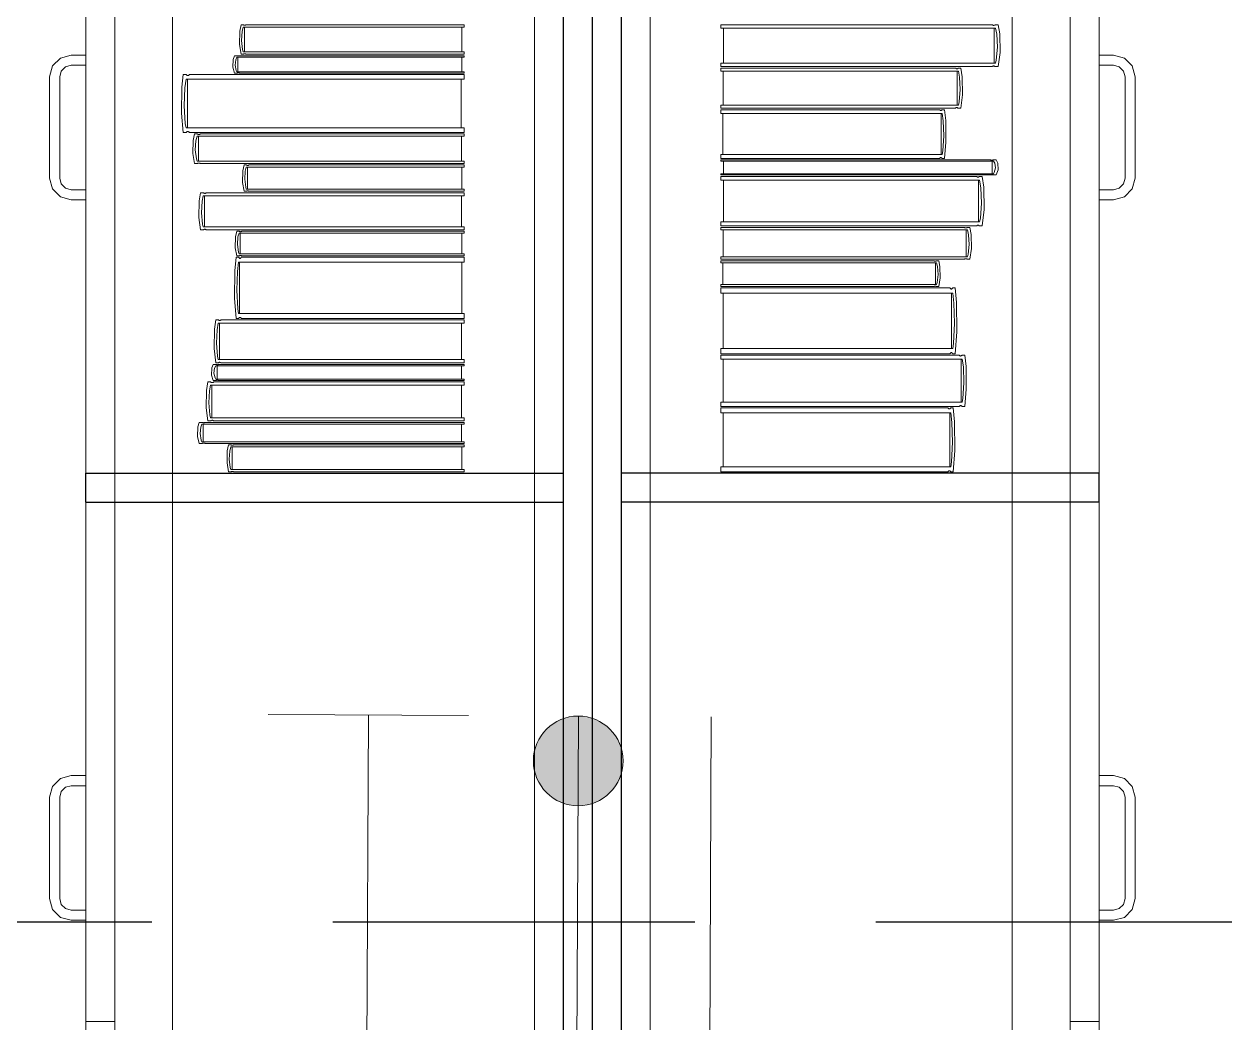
# Model space of a CAD drawing. Header units: inches. Extents: x -19 to 5698, y -728 to 92.
# Drawn here: x 105.305 to 106.135, y 30.232 to 30.922 of the extents above; entities that cross this region are included whole.
import ezdxf

# ---------------------------------------------------------------- set-up
doc = ezdxf.new("R2010")
doc.units = ezdxf.units.IN
doc.header["$MEASUREMENT"] = 0
doc.set_wipeout_variables(frame=1)
for name, pattern in [('HIDDEN', [0.375, 0.25, -0.125]), ('RAYITAS', [0.375, 0.25, -0.125]), ('Wipeout_Contour', [1, 0, -1])]:
    doc.linetypes.add(name, pattern=pattern)
for name, color, linetype, lineweight in [('00 conduct tomacorr', 120, 'HIDDEN', 30), ('T-TECHO-E', 150, 'Continuous', 20), ('TOMACORRIENTE', 22, 'RAYITAS', 9)]:
    doc.layers.add(name, color=color, linetype=linetype, lineweight=lineweight)
doc.layers.add('Interior - Mobiliario', color=7, linetype='Continuous')

# ---------------------------------------------------------------- blocks, each defined once
blk = doc.blocks.new('a')
at = {"layer": 'TOMACORRIENTE', "ltscale": 0.05}
h = blk.add_hatch(color=4, dxfattribs=at)
edge = h.paths.add_edge_path()
edge.add_arc((0, 0.0752), 0.02106, 0, 360)
at = {"layer": 'TOMACORRIENTE', "color": 4}
for p, q in [((-0.14553, 0.09625), (-0.0515, 0.09625)), ((-0.09851, 0.09625), (-0.09851, -0.09657)), ((0, 0.09625), (0, -0.09625)), ((0.06232, -0.09625), (0.06232, 0.09625))]:
    blk.add_line(p, q, dxfattribs=at)
blk.add_circle((0, 0.0752), 0.02106, dxfattribs=at)
blk = doc.blocks.new('CABLE 3FACE')
at = {"layer": 'T-TECHO-E', "rotation": 59.94170052614085}
blk.add_blockref('a', (0, 0), dxfattribs=at)

msp = doc.modelspace()

# ---------------------------------------------------------------- linework, layer by layer
at = {"layer": 'Interior - Mobiliario', "color": 175, "linetype": 'Continuous', "lineweight": 13}
for p, q in [((105.36804, 31.33165), (105.36804, 29.87165)), ((105.67804, 29.87165), (105.67804, 31.33165)), ((105.71804, 29.87165), (105.71804, 31.33165)), ((106.02804, 31.33165), (106.02804, 29.87165)), ((105.7867, 30.91937), (105.7867, 30.92169)), ((105.7867, 30.92169), (105.97419, 30.92169)), ((105.97419, 30.92169), (105.97435, 30.92153)), ((105.97621, 30.92158), (105.97631, 30.92169)), ((105.97631, 30.92169), (105.9784, 30.92169)), ((105.9784, 30.92169), (105.97944, 30.91533)), ((105.45443, 30.91717), (105.45423, 30.90805)), ((105.45527, 30.92164), (105.45443, 30.91717)), ((105.45694, 30.92164), (105.45527, 30.92164)), ((105.45571, 30.91068), (105.4561, 30.91695)), ((105.4561, 30.91695), (105.45681, 30.92001)), ((105.45681, 30.92001), (105.60938, 30.92001)), ((105.45703, 30.92156), (105.45694, 30.92164)), ((105.45722, 30.92143), (105.45703, 30.92156)), ((105.45744, 30.92135), (105.45722, 30.92143)), ((105.45766, 30.9213), (105.45744, 30.92135)), ((105.45758, 30.92001), (105.45758, 30.90289)), ((105.45789, 30.9213), (105.45766, 30.9213)), ((105.45811, 30.92133), (105.45789, 30.9213)), ((105.45833, 30.92141), (105.45811, 30.92133)), ((105.45852, 30.92153), (105.45833, 30.92141)), ((105.45865, 30.92164), (105.45852, 30.92153)), ((105.60938, 30.92164), (105.45865, 30.92164)), ((105.60784, 30.90289), (105.60784, 30.92001)), ((105.60938, 30.92001), (105.60938, 30.92164)), ((105.97648, 30.91937), (105.7867, 30.91937)), ((105.78861, 30.89501), (105.78861, 30.91937)), ((105.97435, 30.92153), (105.97459, 30.92137)), ((105.97459, 30.92137), (105.97486, 30.92126)), ((105.97486, 30.92126), (105.97514, 30.9212)), ((105.97514, 30.9212), (105.97542, 30.92121)), ((105.97542, 30.92121), (105.9757, 30.92128)), ((105.97552, 30.91937), (105.97552, 30.89501)), ((105.9757, 30.92128), (105.97596, 30.9214)), ((105.97596, 30.9214), (105.97621, 30.92158)), ((105.97736, 30.91503), (105.97648, 30.91937)), ((105.97785, 30.9061), (105.97736, 30.91503)), ((105.97944, 30.91533), (105.97968, 30.90236)), ((105.45423, 30.90805), (105.45527, 30.90126)), ((105.45635, 30.90443), (105.45571, 30.91068)), ((105.97705, 30.89721), (105.97785, 30.9061)), ((105.33054, 30.89864), (105.32505, 30.89315)), ((105.33804, 30.90065), (105.33054, 30.89864)), ((105.34804, 30.90065), (105.33804, 30.90065)), ((105.34804, 30.89365), (105.34804, 30.90065)), ((105.44989, 30.89762), (105.44969, 30.89223)), ((105.45076, 30.90026), (105.44989, 30.89762)), ((105.45248, 30.90026), (105.45076, 30.90026)), ((105.45121, 30.89379), (105.45161, 30.89749)), ((105.45161, 30.89749), (105.45234, 30.89929)), ((105.45234, 30.89929), (105.60938, 30.89929)), ((105.45257, 30.90021), (105.45248, 30.90026)), ((105.45277, 30.90014), (105.45257, 30.90021)), ((105.45299, 30.90009), (105.45277, 30.90014)), ((105.45322, 30.90006), (105.45299, 30.90009)), ((105.45314, 30.89929), (105.45314, 30.88918)), ((105.45345, 30.90006), (105.45322, 30.90006)), ((105.45368, 30.90008), (105.45345, 30.90006)), ((105.4539, 30.90012), (105.45368, 30.90008)), ((105.45411, 30.90019), (105.4539, 30.90012)), ((105.45424, 30.90026), (105.45411, 30.90019)), ((105.60938, 30.90026), (105.45424, 30.90026)), ((105.45527, 30.90126), (105.45694, 30.90126)), ((105.45681, 30.90289), (105.45635, 30.90443)), ((105.60938, 30.90289), (105.45681, 30.90289)), ((105.45694, 30.90126), (105.45707, 30.90137)), ((105.45707, 30.90137), (105.45727, 30.90148)), ((105.45727, 30.90148), (105.45748, 30.90156)), ((105.45748, 30.90156), (105.45771, 30.9016)), ((105.45771, 30.9016), (105.45794, 30.90159)), ((105.45794, 30.90159), (105.45816, 30.90155)), ((105.45816, 30.90155), (105.45837, 30.90146)), ((105.45837, 30.90146), (105.45856, 30.90134)), ((105.45856, 30.90134), (105.45865, 30.90126)), ((105.45865, 30.90126), (105.60938, 30.90126)), ((105.6078, 30.88918), (105.6078, 30.89929)), ((105.60938, 30.90126), (105.60938, 30.90289)), ((105.60938, 30.89929), (105.60938, 30.90026)), ((105.97648, 30.89501), (105.97705, 30.89721)), ((105.97968, 30.90236), (105.9784, 30.89269)), ((106.04804, 30.90065), (106.05804, 30.90065)), ((106.04804, 30.89365), (106.04804, 30.90065)), ((106.05804, 30.90065), (106.06554, 30.89864)), ((106.06554, 30.89864), (106.07103, 30.89315)), ((105.32505, 30.89315), (105.32304, 30.88565)), ((105.33004, 30.88565), (105.33111, 30.88965)), ((105.33111, 30.88965), (105.33404, 30.89258)), ((105.33404, 30.89258), (105.33804, 30.89365)), ((105.33804, 30.89365), (105.34804, 30.89365)), ((105.44969, 30.89223), (105.45076, 30.88822)), ((105.45187, 30.89009), (105.45121, 30.89379)), ((105.45234, 30.88918), (105.45187, 30.89009)), ((105.60938, 30.88918), (105.45234, 30.88918)), ((105.60938, 30.88822), (105.60938, 30.88918)), ((105.7867, 30.89269), (105.7867, 30.89501)), ((105.7867, 30.89501), (105.97648, 30.89501)), ((105.97419, 30.89269), (105.7867, 30.89269)), ((105.7867, 30.88947), (105.7867, 30.89169)), ((105.7867, 30.89169), (105.94887, 30.89169)), ((105.95085, 30.88947), (105.7867, 30.88947)), ((105.78835, 30.86617), (105.78835, 30.88947)), ((105.94887, 30.89169), (105.94901, 30.89154)), ((105.94901, 30.89154), (105.94922, 30.89138)), ((105.94922, 30.89138), (105.94945, 30.89127)), ((105.94945, 30.89127), (105.94969, 30.89122)), ((105.94969, 30.89122), (105.94994, 30.89123)), ((105.94994, 30.89123), (105.95018, 30.89129)), ((105.95002, 30.88947), (105.95002, 30.86617)), ((105.95018, 30.89129), (105.95041, 30.89141)), ((105.95041, 30.89141), (105.95062, 30.89158)), ((105.95062, 30.89158), (105.95071, 30.89169)), ((105.95071, 30.89169), (105.95251, 30.89169)), ((105.95161, 30.88531), (105.95085, 30.88947)), ((105.95251, 30.89169), (105.95342, 30.8856)), ((105.9743, 30.8928), (105.97419, 30.89269)), ((105.97454, 30.89298), (105.9743, 30.8928)), ((105.9748, 30.8931), (105.97454, 30.89298)), ((105.97508, 30.89316), (105.9748, 30.8931)), ((105.97536, 30.89317), (105.97508, 30.89316)), ((105.97564, 30.89312), (105.97536, 30.89317)), ((105.97591, 30.89301), (105.97564, 30.89312)), ((105.97615, 30.89284), (105.97591, 30.89301)), ((105.97631, 30.89269), (105.97615, 30.89284)), ((105.9784, 30.89269), (105.97631, 30.89269)), ((106.05804, 30.89365), (106.04804, 30.89365)), ((106.06204, 30.89258), (106.05804, 30.89365)), ((106.06497, 30.88965), (106.06204, 30.89258)), ((106.06604, 30.88565), (106.06497, 30.88965)), ((106.07103, 30.89315), (106.07304, 30.88565)), ((105.32304, 30.88565), (105.32304, 30.81565)), ((105.33004, 30.81565), (105.33004, 30.88565)), ((105.41537, 30.88722), (105.41431, 30.87843)), ((105.41748, 30.88722), (105.41537, 30.88722)), ((105.41642, 30.87802), (105.41731, 30.88401)), ((105.41731, 30.88401), (105.60938, 30.88401)), ((105.41759, 30.88706), (105.41748, 30.88722)), ((105.41783, 30.88682), (105.41759, 30.88706)), ((105.4181, 30.88665), (105.41783, 30.88682)), ((105.41838, 30.88656), (105.4181, 30.88665)), ((105.41828, 30.88401), (105.41828, 30.85037)), ((105.41867, 30.88655), (105.41838, 30.88656)), ((105.41895, 30.88662), (105.41867, 30.88655)), ((105.41922, 30.88677), (105.41895, 30.88662)), ((105.41947, 30.887), (105.41922, 30.88677)), ((105.41963, 30.88722), (105.41947, 30.887)), ((105.60938, 30.88722), (105.41963, 30.88722)), ((105.45076, 30.88822), (105.45248, 30.88822)), ((105.45248, 30.88822), (105.45261, 30.88828)), ((105.45261, 30.88828), (105.45282, 30.88835)), ((105.45282, 30.88835), (105.45304, 30.8884)), ((105.45304, 30.8884), (105.45327, 30.88842)), ((105.45327, 30.88842), (105.4535, 30.88842)), ((105.4535, 30.88842), (105.45373, 30.88839)), ((105.45373, 30.88839), (105.45395, 30.88834)), ((105.45395, 30.88834), (105.45415, 30.88827)), ((105.45415, 30.88827), (105.45424, 30.88822)), ((105.45424, 30.88822), (105.60938, 30.88822)), ((105.60744, 30.85037), (105.60744, 30.88401)), ((105.60938, 30.88401), (105.60938, 30.88722)), ((105.95204, 30.87678), (105.95161, 30.88531)), ((105.95342, 30.8856), (105.95362, 30.8732)), ((106.06604, 30.81565), (106.06604, 30.88565)), ((106.07304, 30.88565), (106.07304, 30.81565)), ((105.41431, 30.87843), (105.41407, 30.86052)), ((105.41593, 30.86569), (105.41642, 30.87802)), ((105.95134, 30.86827), (105.95204, 30.87678)), ((105.95362, 30.8732), (105.95251, 30.86395)), ((105.41674, 30.85341), (105.41593, 30.86569)), ((105.7867, 30.86395), (105.7867, 30.86617)), ((105.7867, 30.86617), (105.95085, 30.86617)), ((105.94887, 30.86395), (105.7867, 30.86395)), ((105.94896, 30.86406), (105.94887, 30.86395)), ((105.94917, 30.86423), (105.94896, 30.86406)), ((105.9494, 30.86434), (105.94917, 30.86423)), ((105.94964, 30.86441), (105.9494, 30.86434)), ((105.94989, 30.86441), (105.94964, 30.86441)), ((105.95013, 30.86436), (105.94989, 30.86441)), ((105.95036, 30.86426), (105.95013, 30.86436)), ((105.95057, 30.8641), (105.95036, 30.86426)), ((105.95071, 30.86395), (105.95057, 30.8641)), ((105.95251, 30.86395), (105.95071, 30.86395)), ((105.95085, 30.86617), (105.95134, 30.86827)), ((105.41407, 30.86052), (105.41537, 30.84717)), ((105.7867, 30.86025), (105.7867, 30.86295)), ((105.7867, 30.86295), (105.93787, 30.86295)), ((105.93972, 30.86025), (105.7867, 30.86025)), ((105.78824, 30.83194), (105.78824, 30.86025)), ((105.93787, 30.86295), (105.938, 30.86277)), ((105.938, 30.86277), (105.9382, 30.86258)), ((105.9382, 30.86258), (105.93841, 30.86245)), ((105.93841, 30.86245), (105.93864, 30.86239)), ((105.93864, 30.86239), (105.93887, 30.86239)), ((105.93887, 30.86239), (105.93909, 30.86247)), ((105.93894, 30.86025), (105.93894, 30.83194)), ((105.93909, 30.86247), (105.9393, 30.86261)), ((105.9393, 30.86261), (105.9395, 30.86282)), ((105.9395, 30.86282), (105.93958, 30.86295)), ((105.93958, 30.86295), (105.94126, 30.86295)), ((105.94043, 30.85521), (105.93972, 30.86025)), ((105.94126, 30.86295), (105.94211, 30.85556)), ((105.94211, 30.85556), (105.9423, 30.84049)), ((105.41537, 30.84717), (105.41748, 30.84717)), ((105.41731, 30.85037), (105.41674, 30.85341)), ((105.60938, 30.85037), (105.41731, 30.85037)), ((105.41748, 30.84717), (105.41764, 30.84738)), ((105.41764, 30.84738), (105.41789, 30.84761)), ((105.41789, 30.84761), (105.41816, 30.84776)), ((105.41816, 30.84776), (105.41844, 30.84783)), ((105.41844, 30.84783), (105.41873, 30.84783)), ((105.41873, 30.84783), (105.41901, 30.84773)), ((105.41901, 30.84773), (105.41928, 30.84756)), ((105.41928, 30.84756), (105.41952, 30.84732)), ((105.41952, 30.84732), (105.41963, 30.84717)), ((105.41963, 30.84717), (105.60938, 30.84717)), ((105.60938, 30.84717), (105.60938, 30.85037)), ((105.94082, 30.84483), (105.94043, 30.85521)), ((105.42212, 30.84168), (105.42189, 30.83254)), ((105.42314, 30.84617), (105.42212, 30.84168)), ((105.42517, 30.84617), (105.42314, 30.84617)), ((105.42367, 30.83517), (105.42415, 30.84147)), ((105.42415, 30.84147), (105.425, 30.84453)), ((105.425, 30.84453), (105.60938, 30.84453)), ((105.42527, 30.84609), (105.42517, 30.84617)), ((105.42551, 30.84596), (105.42527, 30.84609)), ((105.42576, 30.84587), (105.42551, 30.84596)), ((105.42603, 30.84583), (105.42576, 30.84587)), ((105.42594, 30.84453), (105.42594, 30.82735)), ((105.42631, 30.84582), (105.42603, 30.84583)), ((105.42658, 30.84586), (105.42631, 30.84582)), ((105.42684, 30.84594), (105.42658, 30.84586)), ((105.42708, 30.84606), (105.42684, 30.84594)), ((105.42723, 30.84617), (105.42708, 30.84606)), ((105.60938, 30.84617), (105.42723, 30.84617)), ((105.60752, 30.82735), (105.60752, 30.84453)), ((105.60938, 30.84453), (105.60938, 30.84617)), ((105.94018, 30.8345), (105.94082, 30.84483)), ((105.9423, 30.84049), (105.94126, 30.82925)), ((105.42189, 30.83254), (105.42314, 30.82572)), ((105.42445, 30.8289), (105.42367, 30.83517)), ((105.7867, 30.82925), (105.7867, 30.83194)), ((105.7867, 30.83194), (105.93972, 30.83194)), ((105.93972, 30.83194), (105.94018, 30.8345)), ((105.42314, 30.82572), (105.42517, 30.82572)), ((105.425, 30.82735), (105.42445, 30.8289)), ((105.60938, 30.82735), (105.425, 30.82735)), ((105.42517, 30.82572), (105.42532, 30.82583)), ((105.42532, 30.82583), (105.42556, 30.82594)), ((105.42556, 30.82594), (105.42582, 30.82602)), ((105.42582, 30.82602), (105.42609, 30.82606)), ((105.42609, 30.82606), (105.42637, 30.82605)), ((105.42637, 30.82605), (105.42664, 30.82601)), ((105.42664, 30.82601), (105.42689, 30.82592)), ((105.42689, 30.82592), (105.42713, 30.8258)), ((105.42713, 30.8258), (105.42723, 30.82572)), ((105.42723, 30.82572), (105.60938, 30.82572)), ((105.45743, 30.82472), (105.4566, 30.82073)), ((105.45908, 30.82472), (105.45743, 30.82472)), ((105.45825, 30.82054), (105.45895, 30.82326)), ((105.45895, 30.82326), (105.60938, 30.82326)), ((105.45917, 30.82465), (105.45908, 30.82472)), ((105.45936, 30.82453), (105.45917, 30.82465)), ((105.45957, 30.82446), (105.45936, 30.82453)), ((105.45979, 30.82442), (105.45957, 30.82446)), ((105.45971, 30.82326), (105.45971, 30.80798)), ((105.46001, 30.82441), (105.45979, 30.82442)), ((105.46023, 30.82445), (105.46001, 30.82441)), ((105.46044, 30.82451), (105.46023, 30.82445)), ((105.46064, 30.82462), (105.46044, 30.82451)), ((105.46076, 30.82472), (105.46064, 30.82462)), ((105.60938, 30.82472), (105.46076, 30.82472)), ((105.60786, 30.80798), (105.60786, 30.82326)), ((105.60938, 30.82572), (105.60938, 30.82735)), ((105.60938, 30.82326), (105.60938, 30.82472)), ((105.93787, 30.82925), (105.7867, 30.82925)), ((105.7867, 30.82741), (105.7867, 30.82825)), ((105.7867, 30.82825), (105.97283, 30.82825)), ((105.9751, 30.82741), (105.7867, 30.82741)), ((105.7886, 30.81869), (105.7886, 30.82741)), ((105.93796, 30.82938), (105.93787, 30.82925)), ((105.93815, 30.82958), (105.93796, 30.82938)), ((105.93836, 30.82972), (105.93815, 30.82958)), ((105.93859, 30.8298), (105.93836, 30.82972)), ((105.93882, 30.82981), (105.93859, 30.8298)), ((105.93904, 30.82975), (105.93882, 30.82981)), ((105.93926, 30.82962), (105.93904, 30.82975)), ((105.93946, 30.82943), (105.93926, 30.82962)), ((105.93958, 30.82925), (105.93946, 30.82943)), ((105.94126, 30.82925), (105.93958, 30.82925)), ((105.97283, 30.82825), (105.97298, 30.82819)), ((105.97298, 30.82819), (105.97323, 30.82813)), ((105.97323, 30.82813), (105.97349, 30.82809)), ((105.97349, 30.82809), (105.97377, 30.82807)), ((105.97377, 30.82807), (105.97405, 30.82807)), ((105.97405, 30.82807), (105.97433, 30.8281)), ((105.97415, 30.82741), (105.97415, 30.81869)), ((105.97433, 30.8281), (105.97459, 30.82814)), ((105.97459, 30.82814), (105.97483, 30.82821)), ((105.97483, 30.82821), (105.97494, 30.82825)), ((105.97494, 30.82825), (105.977, 30.82825)), ((105.97598, 30.82586), (105.9751, 30.82741)), ((105.97567, 30.81948), (105.97646, 30.82266)), ((105.97646, 30.82266), (105.97598, 30.82586)), ((105.977, 30.82825), (105.97805, 30.82597)), ((105.97805, 30.82597), (105.97828, 30.82132)), ((105.32304, 30.81565), (105.32505, 30.80815)), ((105.33111, 30.81165), (105.33004, 30.81565)), ((105.4566, 30.82073), (105.45641, 30.81259)), ((105.45786, 30.81494), (105.45825, 30.82054)), ((105.4585, 30.80936), (105.45786, 30.81494)), ((105.7867, 30.81786), (105.7867, 30.81869)), ((105.7867, 30.81869), (105.9751, 30.81869)), ((105.97283, 30.81786), (105.7867, 30.81786)), ((105.7867, 30.81412), (105.7867, 30.81686)), ((105.7867, 30.81686), (105.96341, 30.81686)), ((105.96556, 30.81412), (105.7867, 30.81412)), ((105.7885, 30.78533), (105.7885, 30.81412)), ((105.96341, 30.81686), (105.96355, 30.81667)), ((105.96355, 30.81667), (105.96379, 30.81648)), ((105.96379, 30.81648), (105.96404, 30.81635)), ((105.96404, 30.81635), (105.9643, 30.81628)), ((105.9643, 30.81628), (105.96457, 30.81629)), ((105.96457, 30.81629), (105.96483, 30.81637)), ((105.96466, 30.81412), (105.96466, 30.78533)), ((105.96483, 30.81637), (105.96508, 30.81652)), ((105.96508, 30.81652), (105.96531, 30.81672)), ((105.96531, 30.81672), (105.96541, 30.81686)), ((105.96541, 30.81686), (105.96737, 30.81686)), ((105.96639, 30.80898), (105.96556, 30.81412)), ((105.96737, 30.81686), (105.96836, 30.80934)), ((105.97293, 30.8179), (105.97283, 30.81786)), ((105.97317, 30.81796), (105.97293, 30.8179)), ((105.97343, 30.81801), (105.97317, 30.81796)), ((105.97371, 30.81803), (105.97343, 30.81801)), ((105.97399, 30.81803), (105.97371, 30.81803)), ((105.97427, 30.81801), (105.97399, 30.81803)), ((105.97453, 30.81797), (105.97427, 30.81801)), ((105.97478, 30.81791), (105.97453, 30.81797)), ((105.97494, 30.81786), (105.97478, 30.81791)), ((105.977, 30.81786), (105.97494, 30.81786)), ((105.9751, 30.81869), (105.97567, 30.81948)), ((105.97828, 30.82132), (105.977, 30.81786)), ((106.06497, 30.81165), (106.06604, 30.81565)), ((106.07304, 30.81565), (106.07103, 30.80815)), ((105.32505, 30.80815), (105.33054, 30.80266)), ((105.33404, 30.80872), (105.33111, 30.81165)), ((105.33804, 30.80765), (105.33404, 30.80872)), ((105.34804, 30.80765), (105.33804, 30.80765)), ((105.34804, 30.80065), (105.34804, 30.80765)), ((105.4274, 30.80552), (105.4264, 30.7999)), ((105.42937, 30.80552), (105.4274, 30.80552)), ((105.42947, 30.80542), (105.42937, 30.80552)), ((105.43139, 30.80552), (105.43124, 30.80538)), ((105.60938, 30.80552), (105.43139, 30.80552)), ((105.45641, 30.81259), (105.45743, 30.80652)), ((105.45743, 30.80652), (105.45908, 30.80652)), ((105.45895, 30.80798), (105.4585, 30.80936)), ((105.60938, 30.80798), (105.45895, 30.80798)), ((105.45908, 30.80652), (105.45921, 30.80662)), ((105.45921, 30.80662), (105.4594, 30.80672)), ((105.4594, 30.80672), (105.45961, 30.80679)), ((105.45961, 30.80679), (105.45984, 30.80683)), ((105.45984, 30.80683), (105.46006, 30.80682)), ((105.46006, 30.80682), (105.46028, 30.80678)), ((105.46028, 30.80678), (105.46049, 30.8067)), ((105.46049, 30.8067), (105.46068, 30.80659)), ((105.46068, 30.80659), (105.46076, 30.80652)), ((105.46076, 30.80652), (105.60938, 30.80652)), ((105.60938, 30.80652), (105.60938, 30.80798)), ((105.60938, 30.80347), (105.60938, 30.80552)), ((105.96685, 30.79843), (105.96639, 30.80898)), ((105.96836, 30.80934), (105.96858, 30.79401)), ((106.04804, 30.80765), (106.05804, 30.80765)), ((106.04804, 30.80065), (106.04804, 30.80765)), ((106.05804, 30.80765), (106.06204, 30.80872)), ((106.06204, 30.80872), (106.06497, 30.81165)), ((106.07103, 30.80815), (106.06554, 30.80266)), ((105.33054, 30.80266), (105.33804, 30.80065)), ((105.33804, 30.80065), (105.34804, 30.80065)), ((105.4264, 30.7999), (105.42617, 30.78842)), ((105.42792, 30.79173), (105.42838, 30.79963)), ((105.42838, 30.79963), (105.42922, 30.80347)), ((105.42922, 30.80347), (105.60938, 30.80347)), ((105.4297, 30.80527), (105.42947, 30.80542)), ((105.42995, 30.80516), (105.4297, 30.80527)), ((105.43022, 30.8051), (105.42995, 30.80516)), ((105.43013, 30.80347), (105.43013, 30.78192)), ((105.43049, 30.80509), (105.43022, 30.8051)), ((105.43075, 30.80514), (105.43049, 30.80509)), ((105.43101, 30.80524), (105.43075, 30.80514)), ((105.43124, 30.80538), (105.43101, 30.80524)), ((105.60756, 30.78192), (105.60756, 30.80347)), ((105.9661, 30.78793), (105.96685, 30.79843)), ((106.05804, 30.80065), (106.04804, 30.80065)), ((106.06554, 30.80266), (106.05804, 30.80065)), ((105.42868, 30.78387), (105.42792, 30.79173)), ((105.96858, 30.79401), (105.96737, 30.78258)), ((105.42617, 30.78842), (105.4274, 30.77987)), ((105.42922, 30.78192), (105.42868, 30.78387)), ((105.60938, 30.78192), (105.42922, 30.78192)), ((105.60938, 30.77987), (105.60938, 30.78192)), ((105.7867, 30.78258), (105.7867, 30.78533)), ((105.7867, 30.78533), (105.96556, 30.78533)), ((105.96341, 30.78258), (105.7867, 30.78258)), ((105.7867, 30.77982), (105.7867, 30.78158)), ((105.7867, 30.78158), (105.95506, 30.78158)), ((105.95506, 30.78158), (105.9552, 30.78147)), ((105.9552, 30.78147), (105.95542, 30.78134)), ((105.95542, 30.78134), (105.95567, 30.78126)), ((105.95567, 30.78126), (105.95592, 30.78122)), ((105.95592, 30.78122), (105.95617, 30.78122)), ((105.95617, 30.78122), (105.95642, 30.78127)), ((105.95642, 30.78127), (105.95665, 30.78137)), ((105.95665, 30.78137), (105.95687, 30.7815)), ((105.95687, 30.7815), (105.95697, 30.78158)), ((105.95697, 30.78158), (105.95884, 30.78158)), ((105.95884, 30.78158), (105.95978, 30.77675)), ((105.96351, 30.78272), (105.96341, 30.78258)), ((105.96373, 30.78293), (105.96351, 30.78272)), ((105.96398, 30.78307), (105.96373, 30.78293)), ((105.96424, 30.78315), (105.96398, 30.78307)), ((105.96451, 30.78316), (105.96424, 30.78315)), ((105.96477, 30.78309), (105.96451, 30.78316)), ((105.96502, 30.78296), (105.96477, 30.78309)), ((105.96526, 30.78277), (105.96502, 30.78296)), ((105.96541, 30.78258), (105.96526, 30.78277)), ((105.96737, 30.78258), (105.96541, 30.78258)), ((105.96556, 30.78533), (105.9661, 30.78793)), ((105.4274, 30.77987), (105.42937, 30.77987)), ((105.42937, 30.77987), (105.42952, 30.78001)), ((105.42952, 30.78001), (105.42976, 30.78015)), ((105.42976, 30.78015), (105.43001, 30.78025)), ((105.43001, 30.78025), (105.43028, 30.7803)), ((105.43028, 30.7803), (105.43055, 30.78029)), ((105.43055, 30.78029), (105.43081, 30.78023)), ((105.43081, 30.78023), (105.43106, 30.78012)), ((105.43106, 30.78012), (105.43129, 30.77997)), ((105.43129, 30.77997), (105.43139, 30.77987)), ((105.43139, 30.77987), (105.60938, 30.77987)), ((105.45147, 30.77514), (105.45127, 30.76755)), ((105.45233, 30.77887), (105.45147, 30.77514)), ((105.45404, 30.77887), (105.45233, 30.77887)), ((105.45278, 30.76974), (105.45318, 30.77497)), ((105.45318, 30.77497), (105.4539, 30.77751)), ((105.4539, 30.77751), (105.60938, 30.77751)), ((105.45412, 30.7788), (105.45404, 30.77887)), ((105.45432, 30.7787), (105.45412, 30.7788)), ((105.45454, 30.77863), (105.45432, 30.7787)), ((105.45477, 30.77859), (105.45454, 30.77863)), ((105.45469, 30.77751), (105.45469, 30.76325)), ((105.455, 30.77858), (105.45477, 30.77859)), ((105.45523, 30.77862), (105.455, 30.77858)), ((105.45544, 30.77868), (105.45523, 30.77862)), ((105.45565, 30.77878), (105.45544, 30.77868)), ((105.45578, 30.77887), (105.45565, 30.77878)), ((105.60938, 30.77887), (105.45578, 30.77887)), ((105.60781, 30.76325), (105.60781, 30.77751)), ((105.60938, 30.77751), (105.60938, 30.77887)), ((105.95712, 30.77982), (105.7867, 30.77982)), ((105.78842, 30.7613), (105.78842, 30.77982)), ((105.95626, 30.77982), (105.95626, 30.7613)), ((105.95791, 30.77652), (105.95712, 30.77982)), ((105.95835, 30.76973), (105.95791, 30.77652)), ((105.95978, 30.77675), (105.96, 30.76689)), ((105.45127, 30.76755), (105.45233, 30.76189)), ((105.45343, 30.76453), (105.45278, 30.76974)), ((105.4539, 30.76325), (105.45343, 30.76453)), ((105.95763, 30.76297), (105.95835, 30.76973)), ((105.96, 30.76689), (105.95884, 30.75954)), ((105.45194, 30.76089), (105.45108, 30.75163)), ((105.45365, 30.76089), (105.45194, 30.76089)), ((105.45233, 30.76189), (105.45404, 30.76189)), ((105.45279, 30.75119), (105.45352, 30.75751)), ((105.45352, 30.75751), (105.60938, 30.75751)), ((105.45374, 30.76072), (105.45365, 30.76089)), ((105.45394, 30.76047), (105.45374, 30.76072)), ((105.60938, 30.76325), (105.4539, 30.76325)), ((105.45416, 30.76029), (105.45394, 30.76047)), ((105.45404, 30.76189), (105.45417, 30.76198)), ((105.45438, 30.76019), (105.45416, 30.76029)), ((105.45417, 30.76198), (105.45437, 30.76208)), ((105.4543, 30.75751), (105.4543, 30.72207)), ((105.45437, 30.76208), (105.45459, 30.76214)), ((105.45462, 30.76018), (105.45438, 30.76019)), ((105.45459, 30.76214), (105.45482, 30.76217)), ((105.45485, 30.76026), (105.45462, 30.76018)), ((105.45482, 30.76217), (105.45505, 30.76217)), ((105.45507, 30.76042), (105.45485, 30.76026)), ((105.45505, 30.76217), (105.45527, 30.76213)), ((105.45527, 30.76066), (105.45507, 30.76042)), ((105.45527, 30.76213), (105.45549, 30.76206)), ((105.4554, 30.76089), (105.45527, 30.76066)), ((105.60938, 30.76089), (105.4554, 30.76089)), ((105.45549, 30.76206), (105.45569, 30.76195)), ((105.45569, 30.76195), (105.45578, 30.76189)), ((105.45578, 30.76189), (105.60938, 30.76189)), ((105.60781, 30.72207), (105.60781, 30.75751)), ((105.60938, 30.76189), (105.60938, 30.76325)), ((105.60938, 30.75751), (105.60938, 30.76089)), ((105.7867, 30.75954), (105.7867, 30.7613)), ((105.7867, 30.7613), (105.95712, 30.7613)), ((105.95506, 30.75954), (105.7867, 30.75954)), ((105.7867, 30.75711), (105.7867, 30.75854)), ((105.7867, 30.75854), (105.93402, 30.75854)), ((105.93582, 30.75711), (105.7867, 30.75711)), ((105.7882, 30.74216), (105.7882, 30.75711)), ((105.93402, 30.75854), (105.93414, 30.75844)), ((105.93414, 30.75844), (105.93434, 30.75834)), ((105.93434, 30.75834), (105.93455, 30.75827)), ((105.93455, 30.75827), (105.93476, 30.75824)), ((105.93476, 30.75824), (105.93499, 30.75824)), ((105.93499, 30.75824), (105.9352, 30.75828)), ((105.93506, 30.75711), (105.93506, 30.74216)), ((105.9352, 30.75828), (105.93541, 30.75836)), ((105.93541, 30.75836), (105.9356, 30.75847)), ((105.9356, 30.75847), (105.93569, 30.75854)), ((105.93569, 30.75854), (105.93732, 30.75854)), ((105.93651, 30.75445), (105.93582, 30.75711)), ((105.93732, 30.75854), (105.93815, 30.75463)), ((105.95516, 30.75962), (105.95506, 30.75954)), ((105.95537, 30.75976), (105.95516, 30.75962)), ((105.95561, 30.75985), (105.95537, 30.75976)), ((105.95586, 30.7599), (105.95561, 30.75985)), ((105.95611, 30.75991), (105.95586, 30.7599)), ((105.95636, 30.75987), (105.95611, 30.75991)), ((105.9566, 30.75978), (105.95636, 30.75987)), ((105.95683, 30.75966), (105.9566, 30.75978)), ((105.95697, 30.75954), (105.95683, 30.75966)), ((105.95884, 30.75954), (105.95697, 30.75954)), ((105.95712, 30.7613), (105.95763, 30.76297)), ((105.45108, 30.75163), (105.45089, 30.73276)), ((105.45239, 30.73821), (105.45279, 30.75119)), ((105.93626, 30.74351), (105.93689, 30.74897)), ((105.93689, 30.74897), (105.93651, 30.75445)), ((105.93815, 30.75463), (105.93833, 30.74667)), ((105.7867, 30.74073), (105.7867, 30.74216)), ((105.7867, 30.74216), (105.93582, 30.74216)), ((105.93402, 30.74073), (105.7867, 30.74073)), ((105.7867, 30.7361), (105.7867, 30.73973)), ((105.7867, 30.73973), (105.94508, 30.73973)), ((105.9341, 30.7408), (105.93402, 30.74073)), ((105.93429, 30.74091), (105.9341, 30.7408)), ((105.9345, 30.74099), (105.93429, 30.74091)), ((105.93472, 30.74103), (105.9345, 30.74099)), ((105.93494, 30.74103), (105.93472, 30.74103)), ((105.93516, 30.741), (105.93494, 30.74103)), ((105.93537, 30.74093), (105.93516, 30.741)), ((105.93556, 30.74083), (105.93537, 30.74093)), ((105.93569, 30.74073), (105.93556, 30.74083)), ((105.93732, 30.74073), (105.93569, 30.74073)), ((105.93582, 30.74216), (105.93626, 30.74351)), ((105.93833, 30.74667), (105.93732, 30.74073)), ((105.94508, 30.73973), (105.94521, 30.73949)), ((105.94521, 30.73949), (105.94542, 30.73923)), ((105.94542, 30.73923), (105.94564, 30.73906)), ((105.94635, 30.73909), (105.94658, 30.73928)), ((105.94658, 30.73928), (105.94678, 30.73956)), ((105.94678, 30.73956), (105.94687, 30.73973)), ((105.94687, 30.73973), (105.94863, 30.73973)), ((105.94863, 30.73973), (105.94952, 30.72976)), ((105.45089, 30.73276), (105.45194, 30.71869)), ((105.45305, 30.72527), (105.45239, 30.73821)), ((105.94701, 30.7361), (105.7867, 30.7361)), ((105.78832, 30.69791), (105.78832, 30.7361)), ((105.94564, 30.73906), (105.94588, 30.73897)), ((105.94588, 30.73897), (105.94612, 30.73899)), ((105.94612, 30.73899), (105.94635, 30.73909)), ((105.9462, 30.7361), (105.9462, 30.69791)), ((105.94776, 30.72929), (105.94701, 30.7361)), ((105.45352, 30.72207), (105.45305, 30.72527)), ((105.94817, 30.7153), (105.94776, 30.72929)), ((105.94952, 30.72976), (105.94972, 30.70943)), ((105.43778, 30.71769), (105.43685, 30.71115)), ((105.43965, 30.71769), (105.43778, 30.71769)), ((105.43871, 30.71084), (105.4395, 30.71531)), ((105.4395, 30.71531), (105.60938, 30.71531)), ((105.43974, 30.71758), (105.43965, 30.71769)), ((105.43996, 30.7174), (105.43974, 30.71758)), ((105.4402, 30.71727), (105.43996, 30.7174)), ((105.44045, 30.7172), (105.4402, 30.71727)), ((105.44036, 30.71531), (105.44036, 30.69025)), ((105.4407, 30.71719), (105.44045, 30.7172)), ((105.44095, 30.71725), (105.4407, 30.71719)), ((105.44119, 30.71736), (105.44095, 30.71725)), ((105.44141, 30.71753), (105.44119, 30.71736)), ((105.44155, 30.71769), (105.44141, 30.71753)), ((105.60938, 30.71769), (105.44155, 30.71769)), ((105.45194, 30.71869), (105.45365, 30.71869)), ((105.60938, 30.72207), (105.45352, 30.72207)), ((105.45365, 30.71869), (105.45378, 30.71892)), ((105.45378, 30.71892), (105.45399, 30.71916)), ((105.45399, 30.71916), (105.45421, 30.71932)), ((105.45421, 30.71932), (105.45444, 30.7194)), ((105.45444, 30.7194), (105.45467, 30.71939)), ((105.45467, 30.71939), (105.4549, 30.71929)), ((105.4549, 30.71929), (105.45511, 30.71911)), ((105.45511, 30.71911), (105.45531, 30.71886)), ((105.45531, 30.71886), (105.4554, 30.71869)), ((105.4554, 30.71869), (105.60938, 30.71869)), ((105.60767, 30.69025), (105.60767, 30.71531)), ((105.60938, 30.71869), (105.60938, 30.72207)), ((105.60938, 30.71531), (105.60938, 30.71769)), ((105.94749, 30.70136), (105.94817, 30.7153)), ((105.43685, 30.71115), (105.43663, 30.69781)), ((105.43828, 30.70166), (105.43871, 30.71084)), ((105.94972, 30.70943), (105.94863, 30.69428)), ((105.43663, 30.69781), (105.43778, 30.68786)), ((105.43899, 30.69251), (105.43828, 30.70166)), ((105.7867, 30.69428), (105.7867, 30.69791)), ((105.7867, 30.69791), (105.94701, 30.69791)), ((105.94701, 30.69791), (105.94749, 30.70136)), ((105.4395, 30.69025), (105.43899, 30.69251)), ((105.60938, 30.69025), (105.4395, 30.69025)), ((105.60938, 30.68786), (105.60938, 30.69025)), ((105.94508, 30.69428), (105.7867, 30.69428)), ((105.7867, 30.69044), (105.7867, 30.69328)), ((105.7867, 30.69328), (105.95151, 30.69328)), ((105.95352, 30.69044), (105.7867, 30.69044)), ((105.78838, 30.66066), (105.78838, 30.69044)), ((105.94517, 30.69445), (105.94508, 30.69428)), ((105.94537, 30.69473), (105.94517, 30.69445)), ((105.94559, 30.69492), (105.94537, 30.69473)), ((105.94583, 30.69502), (105.94559, 30.69492)), ((105.94607, 30.69504), (105.94583, 30.69502)), ((105.9463, 30.69495), (105.94607, 30.69504)), ((105.94653, 30.69478), (105.9463, 30.69495)), ((105.94674, 30.69452), (105.94653, 30.69478)), ((105.94687, 30.69428), (105.94674, 30.69452)), ((105.94863, 30.69428), (105.94687, 30.69428)), ((105.95151, 30.69328), (105.95165, 30.69309)), ((105.95165, 30.69309), (105.95186, 30.69288)), ((105.95186, 30.69288), (105.9521, 30.69275)), ((105.9521, 30.69275), (105.95234, 30.69268)), ((105.95234, 30.69268), (105.95259, 30.69269)), ((105.95259, 30.69269), (105.95284, 30.69277)), ((105.95268, 30.69044), (105.95268, 30.66066)), ((105.95284, 30.69277), (105.95307, 30.69292)), ((105.95307, 30.69292), (105.95328, 30.69314)), ((105.95328, 30.69314), (105.95337, 30.69328)), ((105.95337, 30.69328), (105.95521, 30.69328)), ((105.9543, 30.68513), (105.95352, 30.69044)), ((105.95521, 30.69328), (105.95613, 30.6855)), ((105.43516, 30.68442), (105.43495, 30.67945)), ((105.43611, 30.68686), (105.43516, 30.68442)), ((105.43799, 30.68686), (105.43611, 30.68686)), ((105.43661, 30.68088), (105.43705, 30.68431)), ((105.43705, 30.68431), (105.43784, 30.68597)), ((105.43778, 30.68786), (105.43965, 30.68786)), ((105.43784, 30.68597), (105.60938, 30.68597)), ((105.43809, 30.68682), (105.43799, 30.68686)), ((105.43831, 30.68675), (105.43809, 30.68682)), ((105.43855, 30.6867), (105.43831, 30.68675)), ((105.4388, 30.68668), (105.43855, 30.6867)), ((105.43871, 30.68597), (105.43871, 30.67663)), ((105.43905, 30.68667), (105.4388, 30.68668)), ((105.43931, 30.68669), (105.43905, 30.68667)), ((105.43955, 30.68674), (105.43931, 30.68669)), ((105.43977, 30.6868), (105.43955, 30.68674)), ((105.43965, 30.68786), (105.43979, 30.68802)), ((105.43991, 30.68686), (105.43977, 30.6868)), ((105.43979, 30.68802), (105.44001, 30.68819)), ((105.60938, 30.68686), (105.43991, 30.68686)), ((105.44001, 30.68819), (105.44025, 30.6883)), ((105.44025, 30.6883), (105.4405, 30.68836)), ((105.4405, 30.68836), (105.44075, 30.68835)), ((105.44075, 30.68835), (105.441, 30.68828)), ((105.441, 30.68828), (105.44124, 30.68816)), ((105.44124, 30.68816), (105.44145, 30.68797)), ((105.44145, 30.68797), (105.44155, 30.68786)), ((105.44155, 30.68786), (105.60938, 30.68786)), ((105.60765, 30.67663), (105.60765, 30.68597)), ((105.60938, 30.68597), (105.60938, 30.68686)), ((105.95472, 30.67422), (105.9543, 30.68513)), ((105.95613, 30.6855), (105.95634, 30.66965)), ((105.43246, 30.67474), (105.43149, 30.66884)), ((105.43439, 30.67474), (105.43246, 30.67474)), ((105.43448, 30.67464), (105.43439, 30.67474)), ((105.43471, 30.67448), (105.43448, 30.67464)), ((105.43495, 30.67436), (105.43471, 30.67448)), ((105.43495, 30.67945), (105.43611, 30.67574)), ((105.43521, 30.6743), (105.43495, 30.67436)), ((105.43547, 30.67429), (105.43521, 30.6743)), ((105.43572, 30.67434), (105.43547, 30.67429)), ((105.43597, 30.67445), (105.43572, 30.67434)), ((105.4362, 30.6746), (105.43597, 30.67445)), ((105.43611, 30.67574), (105.43799, 30.67574)), ((105.43634, 30.67474), (105.4362, 30.6746)), ((105.60938, 30.67474), (105.43634, 30.67474)), ((105.43733, 30.67748), (105.43661, 30.68088)), ((105.43784, 30.67663), (105.43733, 30.67748)), ((105.60938, 30.67663), (105.43784, 30.67663)), ((105.43799, 30.67574), (105.43814, 30.6758)), ((105.43814, 30.6758), (105.43836, 30.67587)), ((105.43836, 30.67587), (105.4386, 30.67591)), ((105.4386, 30.67591), (105.43885, 30.67593)), ((105.43885, 30.67593), (105.43911, 30.67593)), ((105.43911, 30.67593), (105.43936, 30.6759)), ((105.43936, 30.6759), (105.4396, 30.67586)), ((105.4396, 30.67586), (105.43982, 30.67579)), ((105.43982, 30.67579), (105.43991, 30.67574)), ((105.43991, 30.67574), (105.60938, 30.67574)), ((105.60938, 30.67574), (105.60938, 30.67663)), ((105.60938, 30.67259), (105.60938, 30.67474)), ((105.95402, 30.66335), (105.95472, 30.67422)), ((105.43149, 30.66884), (105.43127, 30.6568)), ((105.43297, 30.66027), (105.43342, 30.66856)), ((105.43342, 30.66856), (105.43423, 30.67259)), ((105.43423, 30.67259), (105.60938, 30.67259)), ((105.60761, 30.67259), (105.43512, 30.67259)), ((105.43512, 30.67259), (105.43512, 30.64997)), ((105.60761, 30.64997), (105.60761, 30.67259)), ((105.95634, 30.66965), (105.95521, 30.65783)), ((105.43127, 30.6568), (105.43246, 30.64782)), ((105.43371, 30.65201), (105.43297, 30.66027)), ((105.7867, 30.65783), (105.7867, 30.66066)), ((105.7867, 30.66066), (105.95352, 30.66066)), ((105.95151, 30.65783), (105.7867, 30.65783)), ((105.7867, 30.65329), (105.7867, 30.65683)), ((105.7867, 30.65683), (105.94379, 30.65683)), ((105.94379, 30.65683), (105.94392, 30.65659)), ((105.94392, 30.65659), (105.94413, 30.65634)), ((105.94413, 30.65634), (105.94435, 30.65617)), ((105.94435, 30.65617), (105.94458, 30.65609)), ((105.94482, 30.6561), (105.94505, 30.6562)), ((105.94505, 30.6562), (105.94527, 30.65639)), ((105.94527, 30.65639), (105.94548, 30.65666)), ((105.94548, 30.65666), (105.94557, 30.65683)), ((105.94557, 30.65683), (105.94731, 30.65683)), ((105.94731, 30.65683), (105.94819, 30.64714)), ((105.9516, 30.65796), (105.95151, 30.65783)), ((105.95181, 30.65818), (105.9516, 30.65796)), ((105.95205, 30.65833), (105.95181, 30.65818)), ((105.95229, 30.65841), (105.95205, 30.65833)), ((105.95254, 30.65842), (105.95229, 30.65841)), ((105.95278, 30.65835), (105.95254, 30.65842)), ((105.95302, 30.65822), (105.95278, 30.65835)), ((105.95324, 30.65802), (105.95302, 30.65822)), ((105.95337, 30.65783), (105.95324, 30.65802)), ((105.95521, 30.65783), (105.95337, 30.65783)), ((105.95352, 30.66066), (105.95402, 30.66335)), ((105.43423, 30.64997), (105.43371, 30.65201)), ((105.60938, 30.64997), (105.43423, 30.64997)), ((105.43439, 30.64782), (105.43453, 30.64796)), ((105.43453, 30.64796), (105.43476, 30.64812)), ((105.43476, 30.64812), (105.43501, 30.64822)), ((105.43501, 30.64822), (105.43526, 30.64827)), ((105.43512, 30.64997), (105.60761, 30.64997)), ((105.43526, 30.64827), (105.43552, 30.64826)), ((105.43552, 30.64826), (105.43578, 30.6482)), ((105.43578, 30.6482), (105.43602, 30.64808)), ((105.43602, 30.64808), (105.43625, 30.64792)), ((105.43625, 30.64792), (105.43634, 30.64782)), ((105.60938, 30.64782), (105.60938, 30.64997)), ((105.94571, 30.65329), (105.7867, 30.65329)), ((105.7883, 30.61618), (105.7883, 30.65329)), ((105.94458, 30.65609), (105.94482, 30.6561)), ((105.9449, 30.65329), (105.9449, 30.61618)), ((105.94644, 30.64668), (105.94571, 30.65329)), ((105.42545, 30.64363), (105.42522, 30.63714)), ((105.42645, 30.64682), (105.42545, 30.64363)), ((105.42844, 30.64682), (105.42645, 30.64682)), ((105.42698, 30.63901), (105.42744, 30.64348)), ((105.42744, 30.64348), (105.42828, 30.64566)), ((105.42828, 30.64566), (105.60938, 30.64566)), ((105.42854, 30.64676), (105.42844, 30.64682)), ((105.42877, 30.64667), (105.42854, 30.64676)), ((105.42903, 30.64661), (105.42877, 30.64667)), ((105.42929, 30.64658), (105.42903, 30.64661)), ((105.4292, 30.64566), (105.4292, 30.63346)), ((105.42956, 30.64657), (105.42929, 30.64658)), ((105.42983, 30.6466), (105.42956, 30.64657)), ((105.43008, 30.64666), (105.42983, 30.6466)), ((105.43032, 30.64674), (105.43008, 30.64666)), ((105.43047, 30.64682), (105.43032, 30.64674)), ((105.60938, 30.64682), (105.43047, 30.64682)), ((105.43246, 30.64782), (105.43439, 30.64782)), ((105.43634, 30.64782), (105.60938, 30.64782)), ((105.60755, 30.63346), (105.60755, 30.64566)), ((105.60938, 30.64566), (105.60938, 30.64682)), ((105.94685, 30.63308), (105.94644, 30.64668)), ((105.94819, 30.64714), (105.94839, 30.62738)), ((105.42522, 30.63714), (105.42645, 30.6323)), ((105.42645, 30.6323), (105.42844, 30.6323)), ((105.42774, 30.63456), (105.42698, 30.63901)), ((105.42828, 30.63346), (105.42774, 30.63456)), ((105.60938, 30.63346), (105.42828, 30.63346)), ((105.42844, 30.6323), (105.42859, 30.63238)), ((105.42859, 30.63238), (105.42883, 30.63246)), ((105.42883, 30.63246), (105.42908, 30.63251)), ((105.42908, 30.63251), (105.42935, 30.63254)), ((105.42935, 30.63254), (105.42962, 30.63254)), ((105.42962, 30.63254), (105.42988, 30.6325)), ((105.42988, 30.6325), (105.43013, 30.63244)), ((105.43013, 30.63244), (105.43037, 30.63235)), ((105.43037, 30.63235), (105.43047, 30.6323)), ((105.43047, 30.6323), (105.60938, 30.6323)), ((105.4467, 30.6313), (105.44581, 30.62721)), ((105.44847, 30.6313), (105.4467, 30.6313)), ((105.44856, 30.63123), (105.44847, 30.6313)), ((105.45027, 30.6313), (105.45014, 30.6312)), ((105.60938, 30.6313), (105.45027, 30.6313)), ((105.60938, 30.6323), (105.60938, 30.63346)), ((105.60938, 30.62981), (105.60938, 30.6313)), ((105.94618, 30.61953), (105.94685, 30.63308)), ((105.44581, 30.62721), (105.44561, 30.61887)), ((105.44717, 30.62127), (105.44758, 30.62701)), ((105.44758, 30.62701), (105.44833, 30.62981)), ((105.44833, 30.62981), (105.60938, 30.62981)), ((105.44877, 30.63111), (105.44856, 30.63123)), ((105.44899, 30.63103), (105.44877, 30.63111)), ((105.44922, 30.63099), (105.44899, 30.63103)), ((105.44946, 30.63099), (105.44922, 30.63099)), ((105.4497, 30.63102), (105.44946, 30.63099)), ((105.44993, 30.63109), (105.4497, 30.63102)), ((105.45014, 30.6312), (105.44993, 30.63109)), ((105.7867, 30.61618), (105.94571, 30.61618)), ((105.94571, 30.61618), (105.94618, 30.61953)), ((105.32505, 30.39515), (105.33054, 30.40064)), ((105.33054, 30.40064), (105.33804, 30.40265)), ((105.33804, 30.40265), (105.34804, 30.40265)), ((105.34804, 30.40265), (105.34804, 30.39565)), ((106.05804, 30.40265), (106.04804, 30.40265)), ((106.04804, 30.40265), (106.04804, 30.39565)), ((106.06554, 30.40064), (106.05804, 30.40265)), ((106.07103, 30.39515), (106.06554, 30.40064)), ((105.32304, 30.38765), (105.32505, 30.39515)), ((105.33111, 30.39165), (105.33004, 30.38765)), ((105.33404, 30.39458), (105.33111, 30.39165)), ((105.33804, 30.39565), (105.33404, 30.39458)), ((105.34804, 30.39565), (105.33804, 30.39565)), ((106.04804, 30.39565), (106.05804, 30.39565)), ((106.05804, 30.39565), (106.06204, 30.39458)), ((106.06204, 30.39458), (106.06497, 30.39165)), ((106.06497, 30.39165), (106.06604, 30.38765)), ((106.07304, 30.38765), (106.07103, 30.39515)), ((105.32304, 30.31765), (105.32304, 30.38765)), ((105.33004, 30.38765), (105.33004, 30.31765)), ((106.06604, 30.38765), (106.06604, 30.31765)), ((106.07304, 30.31765), (106.07304, 30.38765)), ((105.32505, 30.31015), (105.32304, 30.31765)), ((105.33004, 30.31765), (105.33111, 30.31365)), ((106.06604, 30.31765), (106.06497, 30.31365)), ((106.07103, 30.31015), (106.07304, 30.31765)), ((105.33054, 30.30466), (105.32505, 30.31015)), ((105.33111, 30.31365), (105.33404, 30.31072)), ((105.33404, 30.31072), (105.33804, 30.30965)), ((105.33804, 30.30965), (105.34804, 30.30965)), ((105.34804, 30.30965), (105.34804, 30.30265)), ((106.05804, 30.30965), (106.04804, 30.30965)), ((106.04804, 30.30965), (106.04804, 30.30265)), ((106.06204, 30.31072), (106.05804, 30.30965)), ((106.06497, 30.31365), (106.06204, 30.31072)), ((106.06554, 30.30466), (106.07103, 30.31015)), ((105.33804, 30.30265), (105.33054, 30.30466)), ((105.34804, 30.30265), (105.33804, 30.30265)), ((106.04804, 30.30265), (106.05804, 30.30265)), ((106.05804, 30.30265), (106.06554, 30.30466)), ((105.34804, 30.23265), (105.36804, 30.23265)), ((106.04804, 30.23265), (106.02804, 30.23265))]:
    msp.add_line(p, q, dxfattribs=at)

# ---------------------------------------------------------------- next in the draw order: wipeouts: each hides what was drawn before it
at = {"color": 254, "linetype": 'Wipeout_Contour', "lineweight": 0, "ltscale": 3270.580221}
msp.add_wipeout([(105.34804, 30.61165), (105.34804, 30.59165), (105.67804, 30.59165), (105.67804, 30.61165)], dxfattribs=at).dxf.layer = 'Interior - Mobiliario'
at = {"color": 254, "linetype": 'Wipeout_Contour', "lineweight": 0, "ltscale": 3272.059184}
msp.add_wipeout([(106.04804, 30.61165), (105.71804, 30.61165), (105.71804, 30.59165), (106.04804, 30.59165)], dxfattribs=at).dxf.layer = 'Interior - Mobiliario'

# ---------------------------------------------------------------- next in the draw order: linework, layer by layer
at = {"layer": 'Interior - Mobiliario', "color": 175, "linetype": 'Continuous', "lineweight": 13}
for p, q in [((105.34804, 29.85165), (105.34804, 31.35165)), ((106.04804, 29.85165), (106.04804, 31.35165)), ((105.34804, 31.33165), (105.34804, 29.87165)), ((105.34804, 31.33165), (105.34804, 29.87165)), ((105.36804, 31.33165), (105.36804, 29.87165)), ((105.36804, 31.33165), (105.36804, 29.87165)), ((106.02804, 31.33165), (106.02804, 29.87165)), ((106.02804, 31.33165), (106.02804, 29.87165)), ((106.04804, 31.33165), (106.04804, 29.87165)), ((106.04804, 31.33165), (106.04804, 29.87165)), ((105.36804, 31.31165), (105.36804, 29.89165)), ((105.40804, 29.89165), (105.40804, 31.31165)), ((105.65804, 31.31165), (105.65804, 29.89165)), ((105.73804, 31.31165), (105.73804, 29.89165)), ((105.98804, 29.89165), (105.98804, 31.31165)), ((106.02804, 31.31165), (106.02804, 29.89165)), ((105.34804, 30.61165), (105.34804, 30.97065)), ((105.36804, 30.61165), (105.36804, 30.97065)), ((106.02804, 30.61165), (106.02804, 30.97065)), ((106.04804, 30.61165), (106.04804, 30.97065)), ((105.44914, 30.62981), (105.44914, 30.61414)), ((105.60776, 30.61414), (105.60776, 30.62981)), ((105.94839, 30.62738), (105.94731, 30.61265)), ((105.44561, 30.61887), (105.4467, 30.61265)), ((105.44785, 30.61556), (105.44717, 30.62127)), ((105.44833, 30.61414), (105.44785, 30.61556)), ((105.7867, 30.61265), (105.7867, 30.61618)), ((105.67804, 30.61165), (105.34804, 30.61165)), ((105.34804, 30.61165), (105.34804, 30.59165)), ((105.34804, 30.61165), (105.34804, 30.59165)), ((105.34804, 30.61165), (105.36804, 30.61165)), ((105.4467, 30.61265), (105.44847, 30.61265)), ((105.60938, 30.61414), (105.44833, 30.61414)), ((105.44847, 30.61265), (105.4486, 30.61275)), ((105.4486, 30.61275), (105.44881, 30.61286)), ((105.44881, 30.61286), (105.44904, 30.61293)), ((105.44904, 30.61293), (105.44928, 30.61296)), ((105.44928, 30.61296), (105.44952, 30.61296)), ((105.44952, 30.61296), (105.44975, 30.61292)), ((105.44975, 30.61292), (105.44998, 30.61284)), ((105.44998, 30.61284), (105.45018, 30.61272)), ((105.45018, 30.61272), (105.45027, 30.61265)), ((105.45027, 30.61265), (105.60938, 30.61265)), ((105.60938, 30.61265), (105.60938, 30.61414)), ((105.67804, 30.59165), (105.67804, 30.61165)), ((105.71804, 30.61165), (106.04804, 30.61165)), ((105.71804, 30.59165), (105.71804, 30.61165)), ((105.94379, 30.61265), (105.7867, 30.61265)), ((105.94388, 30.61282), (105.94379, 30.61265)), ((105.94408, 30.61309), (105.94388, 30.61282)), ((105.9443, 30.61328), (105.94408, 30.61309)), ((105.94453, 30.61338), (105.9443, 30.61328)), ((105.94477, 30.61339), (105.94453, 30.61338)), ((105.945, 30.61331), (105.94477, 30.61339)), ((105.94523, 30.61314), (105.945, 30.61331)), ((105.94543, 30.61289), (105.94523, 30.61314)), ((105.94557, 30.61265), (105.94543, 30.61289)), ((105.94731, 30.61265), (105.94557, 30.61265)), ((106.04804, 30.61165), (106.02804, 30.61165)), ((106.04804, 30.61165), (106.04804, 30.59165)), ((106.04804, 30.61165), (106.04804, 30.59165)), ((105.34804, 30.59165), (105.67804, 30.59165)), ((105.34804, 30.59165), (105.34804, 30.23265)), ((105.34804, 30.59165), (105.36804, 30.59165)), ((105.36804, 30.59165), (105.36804, 30.23265)), ((106.04804, 30.59165), (105.71804, 30.59165)), ((106.02804, 30.59165), (106.02804, 30.23265)), ((106.04804, 30.59165), (106.02804, 30.59165)), ((106.04804, 30.59165), (106.04804, 30.23265))]:
    msp.add_line(p, q, dxfattribs=at)
at = {"layer": 'Interior - Mobiliario', "color": 175, "linetype": 'Continuous', "lineweight": 30}
for p, q in [((105.34804, 30.61165), (105.67804, 30.61165)), ((105.34804, 30.59165), (105.34804, 30.61165)), ((105.67804, 30.59165), (105.67804, 30.61165)), ((105.71804, 30.59165), (105.71804, 30.61165)), ((106.04804, 30.61165), (105.71804, 30.61165)), ((106.04804, 30.59165), (106.04804, 30.61165)), ((105.34804, 30.59165), (105.67804, 30.59165)), ((106.04804, 30.59165), (105.71804, 30.59165))]:
    msp.add_line(p, q, dxfattribs=at)

# ---------------------------------------------------------------- next in the draw order: wipeouts: each hides what was drawn before it
at = {"color": 254, "linetype": 'Wipeout_Contour', "lineweight": 0, "ltscale": 3271.360924}
msp.add_wipeout([(105.71804, 31.33165), (105.69804, 31.33165), (105.69804, 29.87165), (105.71804, 29.87165)], dxfattribs=at).dxf.layer = 'Interior - Mobiliario'

# ---------------------------------------------------------------- next in the draw order: linework, layer by layer
at = {"layer": 'Interior - Mobiliario', "color": 175, "linetype": 'Continuous', "lineweight": 13}
for p, q in [((105.69804, 31.35165), (105.69804, 29.85165)), ((105.69804, 29.87165), (105.69804, 31.33165)), ((105.69804, 29.87165), (105.69804, 31.33165)), ((105.71804, 31.33165), (105.71804, 29.87165)), ((105.71804, 29.87165), (105.71804, 31.33165)), ((105.71804, 29.87165), (105.71804, 31.33165)), ((105.71804, 29.87165), (105.71804, 31.33165)), ((105.69804, 29.89165), (105.69804, 31.31165)), ((105.71804, 30.61165), (106.04804, 30.61165)), ((105.71804, 30.59165), (105.71804, 30.61165)), ((106.04804, 30.59165), (105.71804, 30.59165))]:
    msp.add_line(p, q, dxfattribs=at)
at = {"layer": 'Interior - Mobiliario', "color": 175, "linetype": 'Continuous', "lineweight": 30}
for p, q in [((105.69804, 29.87165), (105.69804, 31.33165)), ((105.71804, 29.87165), (105.71804, 31.33165))]:
    msp.add_line(p, q, dxfattribs=at)

# ---------------------------------------------------------------- next in the draw order: wipeouts: each hides what was drawn before it
at = {"color": 254, "linetype": 'Wipeout_Contour', "lineweight": 0, "ltscale": 3271.28098}
msp.add_wipeout([(105.67804, 31.33165), (105.67804, 29.87165), (105.69804, 29.87165), (105.69804, 31.33165)], dxfattribs=at).dxf.layer = 'Interior - Mobiliario'

# ---------------------------------------------------------------- next in the draw order: linework, layer by layer
at = {"layer": '00 conduct tomacorr'}
msp.add_line((104.01872, 30.30165), (107.35672, 30.30165), dxfattribs=at)
at = {"layer": 'Interior - Mobiliario', "color": 175, "linetype": 'Continuous', "lineweight": 13}
for p, q in [((105.69804, 31.35165), (105.69804, 29.85165)), ((105.67804, 31.33165), (105.67804, 29.87165)), ((105.67804, 29.87165), (105.67804, 31.33165)), ((105.67804, 29.87165), (105.67804, 31.33165)), ((105.67804, 29.87165), (105.67804, 31.33165)), ((105.69804, 29.87165), (105.69804, 31.33165)), ((105.69804, 29.87165), (105.69804, 31.33165)), ((105.69804, 29.89165), (105.69804, 31.31165)), ((105.67804, 30.61165), (105.34804, 30.61165)), ((105.67804, 30.59165), (105.67804, 30.61165)), ((105.34804, 30.59165), (105.67804, 30.59165))]:
    msp.add_line(p, q, dxfattribs=at)
at = {"layer": 'Interior - Mobiliario', "color": 175, "linetype": 'Continuous', "lineweight": 30}
for p, q in [((105.67804, 29.87165), (105.67804, 31.33165)), ((105.69804, 29.87165), (105.69804, 31.33165))]:
    msp.add_line(p, q, dxfattribs=at)

# ---------------------------------------------------------------- next in the draw order: block references
at = {"layer": '00 conduct tomacorr', "xscale": 1.47256122672843, "yscale": 1.47256122672843, "zscale": 1.47256122672843, "rotation": 299.7894777823319}
msp.add_blockref('CABLE 3FACE', (105.68772, 30.30208), dxfattribs=at)

doc.saveas('drawing.dxf')
